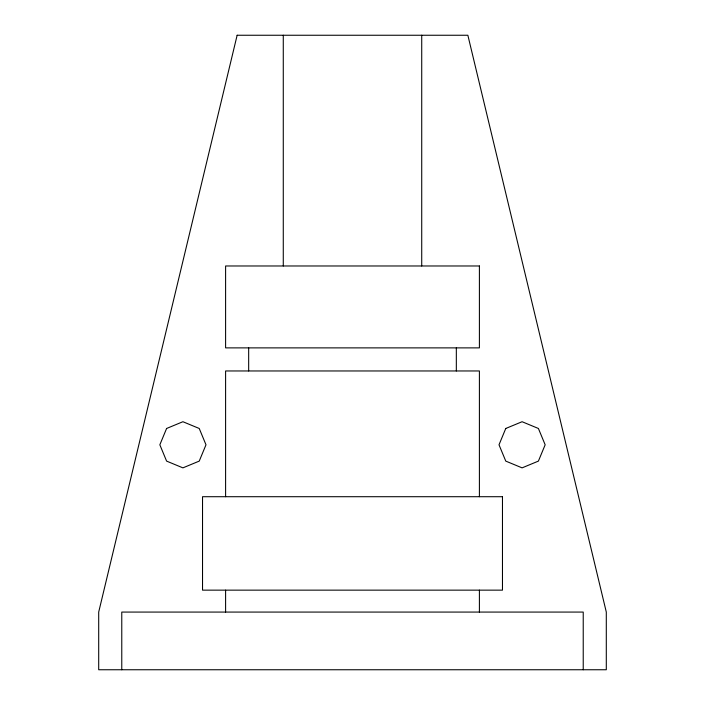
<?xml version="1.0" encoding="UTF-8"?>
<svg xmlns="http://www.w3.org/2000/svg" width="705" height="705" viewBox="0 0 705 705"><rect width="100%" height="100%" fill="white"/><g stroke="black" fill="none" stroke-linecap="round" stroke-linejoin="round"><path stroke-width="1.06" d="M583.229 669.75L583.229 612.072L121.771 612.072L121.771 669.75M479.4 496.708L479.4 370.962L225.6 370.962L225.6 496.708M479.4 590.147L479.4 612.072M456.329 347.882L456.329 370.962M421.722 35.25L421.722 265.979M283.278 35.25L283.278 265.979M248.671 347.882L248.671 370.962M225.6 590.147L225.6 612.072M237.136 35.25L98.7 612.072L98.7 669.75L606.3 669.75L606.3 612.072L467.864 35.25L237.136 35.25M166.6 428.473L159.841 444.793L166.6 461.105L182.912 467.864L199.233 461.105L205.992 444.793L199.233 428.473L182.912 421.722L166.6 428.473M505.767 428.473L499.008 444.793L505.767 461.105L522.088 467.864L538.4 461.105L545.159 444.793L538.4 428.473L522.088 421.722L505.767 428.473M479.4 265.979L225.6 265.979L225.6 347.882L479.4 347.882L479.4 265.979M502.471 496.708L202.529 496.708L202.529 590.147L502.471 590.147L502.471 496.708"/></g></svg>
